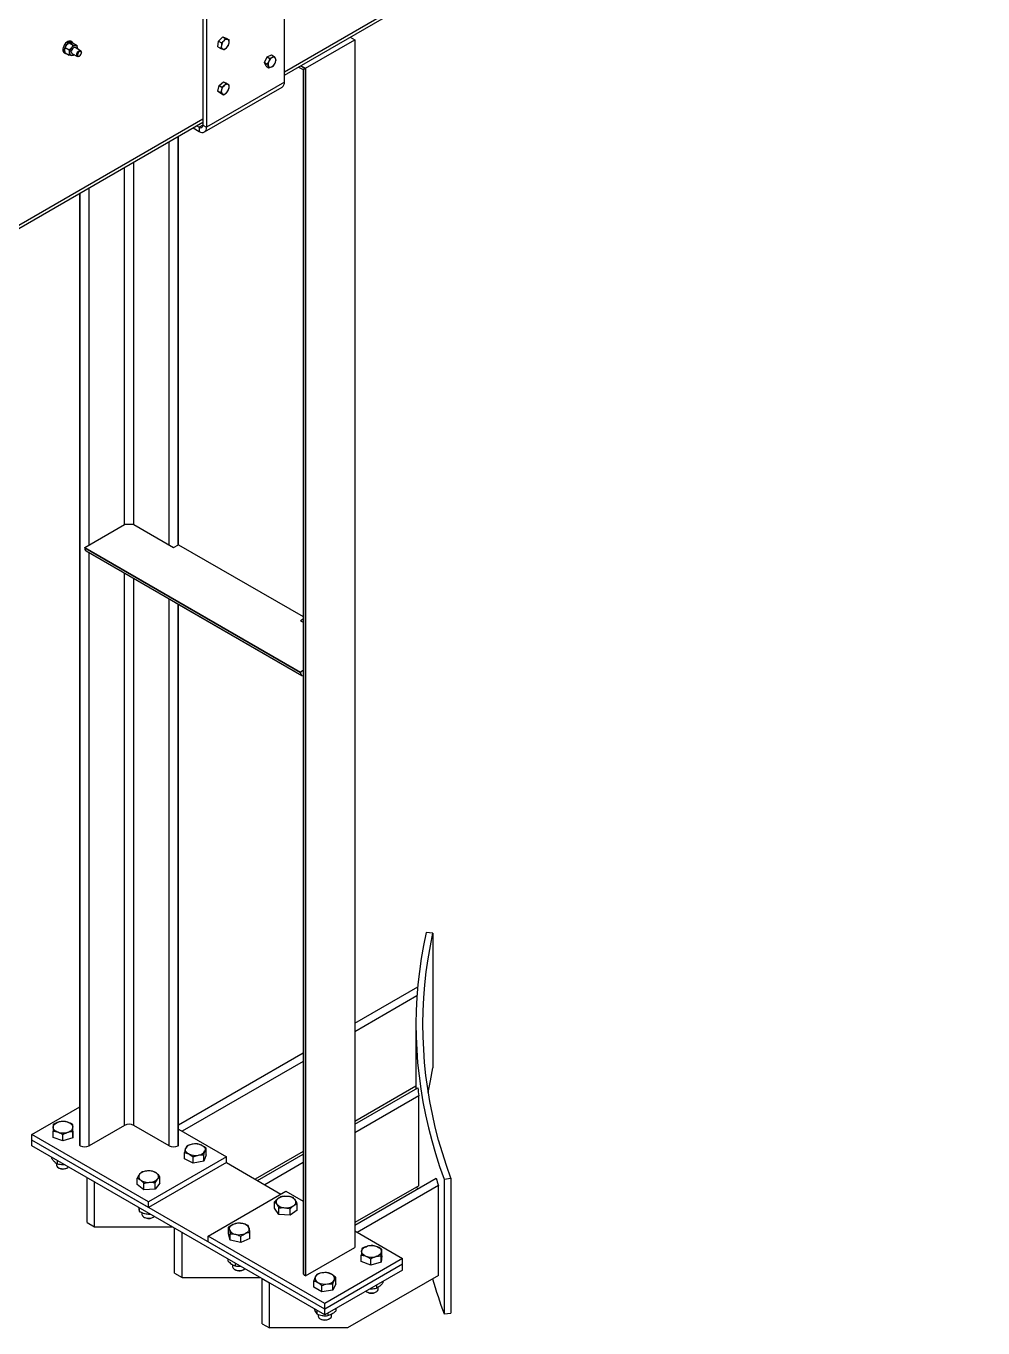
# Model space of a CAD drawing. Header units: metres. Extents: x 0 to 21025, y 0 to 14850.
# Drawn here: x 13888 to 14757, y 4485 to 5668 of the extents above; entities that cross this region are included whole.
import ezdxf

# ---------------------------------------------------------------- set-up
doc = ezdxf.new("R2010")
doc.units = ezdxf.units.M
doc.header["$LTSCALE"] = 25
doc.layers.add('SL4', color=4, linetype='Continuous')

msp = doc.modelspace()

# ---------------------------------------------------------------- linework, layer by layer
at = {"layer": 'SL4'}
for p, q in [((14122.291, 5626.723), (14757.088, 5993.183)), ((14122.291, 5623.501), (14757.088, 5989.961)), ((14122.291, 5617.121), (14122.291, 5804.303)), ((14048.213, 5765.427), (14048.213, 5578.245)), ((14051.581, 5763.483), (14051.581, 5576.301)), ((13929.384, 5653.672), (13928.252, 5654.325)), ((14061.908, 5649.366), (14062.556, 5654.395)), ((14062.556, 5654.395), (14066.37, 5658.277)), ((14062.556, 5654.395), (14065.068, 5652.944)), ((14066.37, 5658.277), (14068.883, 5656.826)), ((14066.37, 5658.277), (14069.537, 5657.13)), ((14068.883, 5656.826), (14067.291, 5654.703)), ((14069.537, 5657.13), (14072.05, 5655.68)), ((14072.05, 5655.68), (14070.782, 5656.071)), ((14141.383, 5629.775), (14186.285, 5655.696)), ((14182.173, 5658.07), (14186.285, 5655.696)), ((14186.285, 5655.696), (14186.285, 4558.551)), ((13922.253, 5643.932), (13923.384, 5643.279)), ((13923.164, 5648.609), (13924.616, 5650.991)), ((13923.164, 5648.609), (13926.846, 5646.484)), ((13923.164, 5643.895), (13926.846, 5641.77)), ((13926.7, 5653.008), (13928.152, 5653.032)), ((13926.7, 5653.008), (13930.382, 5650.882)), ((13926.846, 5646.484), (13928.93, 5648.501)), ((13929.197, 5643.387), (13934.172, 5640.516)), ((13930.235, 5652.692), (13933.917, 5650.566)), ((13930.382, 5650.882), (13932.465, 5650.542)), ((13937.172, 5645.712), (13932.197, 5648.584)), ((13934.169, 5647.445), (13934.233, 5648.027)), ((13937.793, 5643.93), (13937.793, 5644.338)), ((14061.908, 5649.366), (14064.421, 5647.916)), ((14064.421, 5647.916), (14066.32, 5647.16)), ((14067.588, 5646.769), (14069.811, 5648.528)), ((13930.382, 5641.454), (13928.93, 5641.429)), ((13931.199, 5642.232), (13930.382, 5641.454)), ((13935.672, 5640.664), (13936.026, 5640.869)), ((14104.093, 5635.1), (14106.517, 5640.293)), ((14104.093, 5635.1), (14106.605, 5633.65)), ((14105.724, 5631.721), (14104.093, 5635.1)), ((14105.724, 5631.721), (14108.237, 5630.27)), ((14106.517, 5640.293), (14110.574, 5642.106)), ((14106.517, 5640.293), (14109.03, 5638.842)), ((14109.03, 5638.842), (14108.133, 5636.064)), ((14108.237, 5630.27), (14110.581, 5630.995)), ((14110.574, 5642.106), (14113.087, 5640.655)), ((14113.087, 5640.655), (14111.374, 5639.566)), ((14112.294, 5632.084), (14113.822, 5634.498)), ((14135.197, 5630.951), (14139.316, 5628.573)), ((14135.204, 5630.955), (14139.316, 5628.581)), ((14136.918, 5631.944), (14141.03, 5629.571)), ((14137.271, 5632.149), (14141.383, 5629.775)), ((14139.316, 5628.581), (14139.316, 4535.222)), ((14141.03, 5629.571), (14141.383, 5629.775)), ((14141.03, 5629.571), (14141.03, 4532.834)), ((14141.383, 5629.775), (14141.383, 4532.63)), ((14049.608, 5571.94), (14120.318, 5612.76)), ((14122.291, 5617.121), (14051.581, 5576.301)), ((14061.754, 5609.025), (14062.91, 5614.213)), ((14061.754, 5609.025), (14064.267, 5607.574)), ((14064.568, 5607.233), (14061.754, 5609.025)), ((14062.91, 5614.213), (14066.878, 5617.61)), ((14062.91, 5614.213), (14065.422, 5612.763)), ((14064.267, 5607.574), (14065.989, 5606.496)), ((14064.568, 5607.233), (14067.08, 5605.782)), ((14066.878, 5617.61), (14069.391, 5616.159)), ((14067.08, 5605.782), (14069.38, 5607.298)), ((14069.391, 5616.159), (14067.722, 5614.279)), ((14072.204, 5614.367), (14071.113, 5615.081)), ((13181.857, 5083.822), (14048.213, 5583.958)), ((13181.857, 5080.6), (14048.213, 5580.736)), ((14039.319, 5575.602), (14044.846, 5572.411)), ((14042.687, 5577.546), (14044.846, 5576.3)), ((14048.213, 5578.244), (14044.846, 5576.3)), ((14044.846, 5576.3), (14044.846, 5572.411)), ((14048.213, 5578.245), (14051.581, 5576.301)), ((14017.498, 5196.785), (14017.498, 5563.005)), ((14025.771, 5196.785), (14025.771, 5567.781)), ((14026.125, 5196.989), (14026.125, 5567.985)), ((13977.087, 5215.338), (13977.087, 5539.676)), ((13985.36, 5215.338), (13985.36, 5544.452)), ((13936.322, 4651.009), (13936.322, 5516.143)), ((13936.676, 4650.805), (13936.676, 5516.347)), ((13944.949, 5196.785), (13944.949, 5521.123)), ((13940.812, 5194.397), (13977.087, 5215.338)), ((13985.36, 5215.338), (13977.087, 5215.338)), ((13985.36, 5215.338), (14021.635, 5194.397)), ((13940.812, 5194.397), (14136.893, 5081.202)), ((13940.812, 5193.989), (13940.812, 5194.397)), ((13940.812, 5193.989), (14136.893, 5080.794)), ((14021.635, 5194.397), (14026.125, 5196.989)), ((14026.125, 5196.989), (14139.316, 5131.645)), ((13942.024, 5191.31), (14138.105, 5078.115)), ((13944.949, 4650.805), (13944.949, 5189.622)), ((13977.087, 4669.358), (13977.087, 5171.069)), ((13985.36, 4669.358), (13985.36, 5166.293)), ((14017.498, 4650.805), (14017.498, 5147.74)), ((14022.847, 5144.645), (14138.105, 5078.108)), ((14025.771, 4650.805), (14025.771, 5142.957)), ((14026.125, 4651.009), (14026.125, 5142.752)), ((14139.316, 5129.259), (14136.893, 5127.86)), ((14136.893, 5127.86), (14139.316, 5126.461)), ((14139.316, 5082.601), (14136.893, 5081.202)), ((14136.893, 5081.202), (14136.893, 5080.794)), ((14137.97, 5078.193), (14138.105, 5078.108)), ((14257.303, 4844.081), (14251.003, 4844.539)), ((14257.303, 4844.081), (14257.303, 4721.6)), ((14186.285, 4762.259), (14243.425, 4795.246)), ((14242.781, 4787.098), (14186.285, 4754.483)), ((14241.872, 4760.552), (14241.872, 4702.538)), ((14026.125, 4669.801), (14139.316, 4735.145)), ((14139.316, 4727.369), (14029.489, 4663.967)), ((14241.872, 4704.919), (14186.285, 4672.829)), ((14186.285, 4670.448), (14243.601, 4703.536)), ((14244.364, 4696.2), (14186.285, 4662.672)), ((14244.364, 4614.546), (14244.364, 4696.2)), ((13892.835, 4661.214), (13936.322, 4686.319)), ((13892.835, 4656.029), (13892.835, 4661.214)), ((13998.901, 4599.983), (13892.835, 4661.214)), ((13912.096, 4658.238), (13912.096, 4664.073)), ((13921.072, 4655.215), (13921.072, 4661.05)), ((13930.143, 4664.19), (13930.096, 4658.191)), ((13930.096, 4658.191), (13930.096, 4664.026)), ((13930.143, 4664.19), (13930.143, 4670.025)), ((13977.087, 4669.358), (13944.949, 4650.805)), ((14017.498, 4650.805), (13985.36, 4669.358)), ((14026.125, 4665.908), (14069.612, 4640.804)), ((13892.835, 4650.844), (13892.835, 4656.029)), ((14159.061, 4502.34), (13892.835, 4656.029)), ((13998.901, 4594.798), (13892.835, 4656.029)), ((14159.061, 4497.155), (13892.835, 4650.844)), ((13921.072, 4655.215), (13912.096, 4658.238)), ((13930.096, 4658.191), (13921.072, 4655.215)), ((13936.676, 4650.805), (13936.322, 4651.009)), ((14026.125, 4651.009), (14025.771, 4650.805)), ((13910.727, 4640.515), (13910.727, 4639.688)), ((13915.882, 4637.539), (13915.882, 4634.479)), ((14069.612, 4640.804), (13998.901, 4599.983)), ((14031.482, 4638.884), (14031.482, 4644.719)), ((14039.285, 4634.922), (14031.482, 4638.884)), ((14039.285, 4634.922), (14039.285, 4640.757)), ((14051.173, 4642.724), (14049.131, 4636.842)), ((14049.131, 4636.842), (14049.131, 4642.677)), ((14051.173, 4642.724), (14051.173, 4648.559)), ((14069.612, 4635.619), (14069.612, 4640.804)), ((14139.316, 4645.715), (14095.72, 4620.547)), ((14097.782, 4619.357), (14139.316, 4643.334)), ((13915.12, 4635.004), (13915.12, 4633.422)), ((13916.876, 4630.973), (13917.558, 4630.58)), ((13923.618, 4630.111), (13924.681, 4630.58)), ((13924.681, 4630.58), (13925.363, 4630.973)), ((14069.612, 4635.619), (13998.901, 4594.798)), ((14049.131, 4636.842), (14039.285, 4634.922)), ((14069.612, 4635.619), (14119.215, 4606.984)), ((14139.316, 4635.558), (14104.517, 4615.468)), ((13949.796, 4617.961), (13943.061, 4621.849)), ((13943.061, 4581.022), (13943.061, 4621.849)), ((13949.796, 4577.134), (13949.796, 4617.961)), ((13988.56, 4615.717), (13988.56, 4621.552)), ((13994.622, 4610.844), (13988.56, 4615.717)), ((13994.622, 4610.844), (13994.622, 4616.68)), ((14004.963, 4611.439), (14004.963, 4617.274)), ((14009.242, 4616.906), (14004.963, 4611.439)), ((14009.242, 4616.906), (14009.242, 4622.741)), ((14186.285, 4578.637), (14260.22, 4621.319)), ((14244.364, 4614.546), (14186.285, 4581.018)), ((14262.321, 4614.756), (14188.528, 4572.155)), ((14242.647, 4613.555), (14242.799, 4611.262)), ((14262.321, 4533.102), (14262.321, 4614.756)), ((14267.432, 4620.53), (14273.642, 4621.294)), ((14267.432, 4620.53), (14267.432, 4498.049)), ((14273.642, 4621.294), (14273.642, 4498.813)), ((14004.963, 4611.439), (13994.622, 4610.844)), ((14052.995, 4568.756), (14123.706, 4609.576)), ((14123.706, 4609.576), (14139.316, 4600.564)), ((13989.753, 4594.895), (13989.946, 4593.587)), ((13990.46, 4594.486), (13990.46, 4591.258)), ((13992.901, 4590.137), (13992.901, 4588.52)), ((13998.901, 4594.798), (13998.901, 4599.983)), ((14113.418, 4594.097), (14113.418, 4599.932)), ((14117.289, 4588.529), (14113.418, 4594.097)), ((14117.289, 4588.529), (14117.289, 4594.364)), ((14127.577, 4587.681), (14127.577, 4593.516)), ((14133.993, 4592.4), (14127.577, 4587.681)), ((14133.993, 4592.4), (14133.993, 4598.235)), ((13943.061, 4581.022), (13949.796, 4577.134)), ((13994.658, 4586.071), (13995.34, 4585.677)), ((13999.931, 4589.019), (13999.931, 4588.788)), ((13999.931, 4588.788), (14000.234, 4588.844)), ((14002.463, 4585.677), (14003.145, 4586.071)), ((14127.577, 4587.681), (14117.289, 4588.529)), ((13949.796, 4577.134), (14020.507, 4577.127)), ((14020.518, 4577.134), (14020.507, 4577.127)), ((14029.316, 4572.056), (14022.581, 4575.944)), ((14022.581, 4535.117), (14022.581, 4575.944)), ((14029.316, 4531.228), (14029.316, 4572.056)), ((14159.061, 4507.525), (14052.995, 4568.756)), ((14052.995, 4563.571), (14052.995, 4568.756)), ((14071.623, 4570.973), (14071.623, 4576.808)), ((14073.125, 4565.037), (14071.623, 4570.973)), ((14073.125, 4565.037), (14073.125, 4570.872)), ((14082.782, 4562.82), (14082.782, 4568.655)), ((14090.936, 4566.539), (14082.782, 4562.82)), ((14090.936, 4566.539), (14090.936, 4572.374)), ((14186.285, 4573.45), (14229.772, 4548.346)), ((14159.061, 4502.34), (14052.995, 4563.571)), ((14082.782, 4562.82), (14073.125, 4565.037)), ((14141.383, 4532.63), (14186.285, 4558.551)), ((14210.839, 4550.963), (14210.839, 4556.798)), ((14070.996, 4547.994), (14070.996, 4546.335)), ((14075.279, 4542.661), (14075.279, 4540.964)), ((14077.439, 4544.275), (14077.439, 4541.628)), ((14229.772, 4548.346), (14159.061, 4507.525)), ((14229.772, 4543.161), (14159.061, 4502.34)), ((14192.136, 4545.729), (14192.136, 4551.564)), ((14200.738, 4542.362), (14192.136, 4545.729)), ((14200.738, 4542.362), (14200.738, 4548.197)), ((14210.089, 4544.979), (14200.738, 4542.362)), ((14210.839, 4550.963), (14210.089, 4544.979)), ((14210.089, 4544.979), (14210.089, 4550.814)), ((14229.772, 4543.161), (14229.772, 4548.346)), ((14229.772, 4537.976), (14229.772, 4543.161)), ((14022.581, 4535.117), (14029.316, 4531.228)), ((14029.316, 4531.228), (14100.026, 4531.222)), ((14077.036, 4538.515), (14077.718, 4538.122)), ((14084.841, 4538.122), (14085.523, 4538.515)), ((14100.038, 4531.228), (14100.026, 4531.222)), ((14141.03, 4532.834), (14141.383, 4532.63)), ((14229.772, 4537.976), (14159.061, 4497.155)), ((14169.099, 4525.406), (14169.099, 4531.241)), ((14262.321, 4533.102), (14179.546, 4485.316)), ((14108.835, 4526.15), (14102.1, 4530.038)), ((14102.1, 4489.211), (14102.1, 4530.038)), ((14108.835, 4485.323), (14108.835, 4526.15)), ((14149.023, 4522.301), (14149.023, 4528.136)), ((14156.371, 4518.059), (14149.023, 4522.301)), ((14156.371, 4518.059), (14156.371, 4523.894)), ((14166.409, 4519.611), (14156.371, 4518.059)), ((14166.409, 4519.611), (14166.409, 4525.446)), ((14169.099, 4525.406), (14166.409, 4519.611)), ((14200.374, 4521.005), (14200.838, 4520.954)), ((14206.021, 4524.264), (14206.021, 4521.394)), ((14207.487, 4520.554), (14207.487, 4522.225)), ((14211.853, 4527.631), (14211.853, 4526.359)), ((14159.061, 4502.34), (14159.061, 4507.525)), ((14197.244, 4518.105), (14197.926, 4517.711)), ((14205.049, 4517.711), (14205.731, 4518.105)), ((14151.713, 4501.397), (14151.713, 4498.058)), ((14153.061, 4497.588), (14153.061, 4496.062)), ((14159.061, 4497.155), (14159.061, 4502.34)), ((14161.751, 4498.708), (14161.751, 4496.505)), ((14165.061, 4496.062), (14165.061, 4497.779)), ((14169.099, 4502.95), (14169.099, 4500.747)), ((14267.432, 4498.049), (14273.642, 4498.813)), ((14102.1, 4489.211), (14108.835, 4485.323)), ((14179.546, 4485.316), (14108.835, 4485.323)), ((14154.818, 4493.613), (14155.499, 4493.219)), ((14162.623, 4493.219), (14163.304, 4493.613))]:
    msp.add_line(p, q, dxfattribs=at)
at = {"layer": 'SL4', "flags": 128}
for points in [[(13928.252, 5654.325), (13927.526, 5654.578), (13926.564, 5654.545), (13925.519, 5654.172), (13924.458, 5653.482), (13923.446, 5652.519), (13922.548, 5651.343), (13921.82, 5650.027), (13921.308, 5648.655), (13921.043, 5647.313), (13921.043, 5646.085), (13921.308, 5645.048), (13921.82, 5644.268), (13922.253, 5643.932)], [(13930.279, 5652.666), (13930.102, 5652.982), (13929.477, 5653.615), (13928.657, 5653.925), (13927.695, 5653.892), (13926.65, 5653.519), (13925.589, 5652.829), (13924.578, 5651.866), (13923.68, 5650.689), (13922.952, 5649.374), (13922.439, 5648.002), (13922.175, 5646.66), (13922.175, 5645.432), (13922.439, 5644.395), (13922.952, 5643.614), (13923.68, 5643.14), (13924.578, 5643), (13924.703, 5643.007)], [(13932.197, 5648.584), (13931.758, 5648.719), (13931.066, 5648.611), (13930.329, 5648.185), (13929.637, 5647.495), (13929.072, 5646.622), (13928.704, 5645.673), (13928.576, 5644.761), (13928.704, 5643.997), (13929.072, 5643.473), (13929.197, 5643.387)], [(13935.672, 5640.664), (13935.303, 5640.489), (13934.611, 5640.38), (13934.047, 5640.601), (13933.678, 5641.125), (13933.55, 5641.889), (13933.678, 5642.801), (13934.047, 5643.75), (13934.611, 5644.623), (13935.303, 5645.314), (13936.04, 5645.739), (13936.732, 5645.848), (13937.297, 5645.627), (13937.665, 5645.102), (13937.793, 5644.338)], [(13934.233, 5648.027), (13934.203, 5647.476), (13934.197, 5647.429)], [(13937.793, 5643.93), (13937.659, 5644.634), (13937.275, 5645.075), (13936.702, 5645.186), (13936.025, 5644.951), (13935.349, 5644.405), (13934.775, 5643.632), (13934.392, 5642.748), (13934.258, 5641.889), (13934.392, 5641.186), (13934.775, 5640.745), (13935.349, 5640.633), (13936.025, 5640.868), (13936.702, 5641.414), (13937.275, 5642.188), (13937.659, 5643.071), (13937.793, 5643.93)], [(14044.846, 5572.411), (14046.16, 5571.802), (14047.423, 5571.515), (14048.587, 5571.562), (14049.608, 5571.94), (14050.446, 5572.635), (14051.068, 5573.62), (14051.451, 5574.858), (14051.581, 5576.301)], [(14022.847, 5144.645), (14022.846, 5144.645), (14022.711, 5144.731)], [(14251.003, 4844.539), (14248.615, 4832.764), (14246.587, 4820.966), (14244.921, 4809.149), (14243.616, 4797.317), (14242.673, 4785.474), (14242.092, 4773.623), (14241.874, 4761.768), (14242.018, 4749.912), (14242.524, 4738.06), (14243.393, 4726.215), (14244.624, 4714.38), (14246.216, 4702.56), (14248.17, 4690.758), (14250.484, 4678.978), (14253.157, 4667.223), (14256.19, 4655.497), (14259.581, 4643.804), (14263.328, 4632.147), (14267.432, 4620.53)], [(14273.642, 4621.294), (14269.561, 4632.848), (14265.834, 4644.441), (14262.462, 4656.07), (14259.446, 4667.732), (14256.787, 4679.423), (14254.485, 4691.139), (14252.542, 4702.877), (14250.959, 4714.632), (14249.735, 4726.402), (14248.871, 4738.183), (14248.367, 4749.97), (14248.224, 4761.761), (14248.441, 4773.552), (14249.019, 4785.338), (14249.956, 4797.117), (14251.254, 4808.884), (14252.912, 4820.636), (14254.928, 4832.37), (14257.303, 4844.081)], [(14253.094, 4699.312), (14254.928, 4709.889), (14257.303, 4721.6)], [(13912.12, 4667.729), (13912.202, 4668.407), (13912.437, 4669.073), (13912.82, 4669.716), (13913.346, 4670.324), (13914.004, 4670.887), (13914.785, 4671.396), (13915.673, 4671.842), (13916.655, 4672.217)], [(13916.584, 4663.218), (13915.608, 4663.598), (13914.727, 4664.049), (13913.954, 4664.562), (13913.305, 4665.128), (13912.789, 4665.739), (13912.416, 4666.384), (13912.191, 4667.051), (13912.12, 4667.729)], [(13925.584, 4663.194), (13926.566, 4663.569), (13927.454, 4664.015), (13928.235, 4664.524), (13928.893, 4665.087), (13929.419, 4665.695), (13929.802, 4666.338), (13930.037, 4667.004), (13930.119, 4667.682)], [(13925.655, 4672.193), (13926.631, 4671.813), (13927.512, 4671.363), (13928.285, 4670.85), (13928.934, 4670.283), (13929.45, 4669.672), (13929.823, 4669.027), (13930.048, 4668.36), (13930.119, 4667.682)], [(14047.272, 4651.197), (14048.103, 4650.715), (14048.818, 4650.175), (14049.405, 4649.586), (14049.854, 4648.958), (14050.157, 4648.301), (14050.309, 4647.627), (14050.308, 4646.948), (14050.152, 4646.274)], [(14035.383, 4643.394), (14034.552, 4643.876), (14033.837, 4644.415), (14033.25, 4645.004), (14032.801, 4645.633), (14032.498, 4646.289), (14032.346, 4646.963), (14032.348, 4647.643), (14032.503, 4648.317)], [(13915.12, 4633.422), (13915.138, 4633.148), (13915.444, 4632.298), (13916.107, 4631.519), (13917.084, 4630.859), (13918.316, 4630.36), (13919.723, 4630.054), (13921.218, 4629.959), (13922.707, 4630.082), (13924.096, 4630.415)], [(13924.096, 4630.415), (13925.298, 4630.937), (13926.202, 4631.582)], [(13992.901, 4588.52), (13992.98, 4587.961), (13993.407, 4587.128), (13994.179, 4586.383), (13995.248, 4585.772), (13996.546, 4585.334), (13997.992, 4585.096), (13999.496, 4585.073)], [(14072.374, 4574.496), (14072.28, 4575.174), (14072.34, 4575.852), (14072.554, 4576.521), (14072.916, 4577.167), (14073.422, 4577.781), (14074.062, 4578.352), (14074.826, 4578.869), (14075.7, 4579.324)], [(14090.185, 4575.998), (14090.278, 4575.321), (14090.218, 4574.642), (14090.005, 4573.974), (14089.642, 4573.327), (14089.136, 4572.714), (14088.496, 4572.143), (14087.733, 4571.626), (14086.859, 4571.171)], [(14196.437, 4550.537), (14195.508, 4550.954), (14194.681, 4551.438), (14193.971, 4551.98), (14193.389, 4552.571), (14192.946, 4553.2), (14192.649, 4553.858), (14192.503, 4554.532), (14192.511, 4555.212)], [(14192.511, 4555.212), (14192.672, 4555.885), (14192.985, 4556.54), (14193.443, 4557.167), (14194.038, 4557.753), (14194.761, 4558.289), (14195.599, 4558.766), (14196.538, 4559.177), (14197.561, 4559.512)], [(14210.464, 4554.462), (14210.302, 4553.789), (14209.99, 4553.134), (14209.532, 4552.508), (14208.937, 4551.922), (14208.214, 4551.385), (14207.376, 4550.908), (14206.437, 4550.498), (14205.413, 4550.162)], [(14206.538, 4559.138), (14207.467, 4558.72), (14208.294, 4558.236), (14209.004, 4557.694), (14209.586, 4557.104), (14210.029, 4556.474), (14210.326, 4555.816), (14210.472, 4555.142), (14210.464, 4554.462)], [(14075.279, 4540.964), (14075.384, 4540.32), (14075.846, 4539.494), (14076.65, 4538.76), (14077.745, 4538.165), (14079.062, 4537.746)], [(14077.718, 4538.122), (14078.225, 4537.866), (14079.418, 4537.476)], [(14196.405, 4518.713), (14196.991, 4518.26), (14198.12, 4517.687)], [(14198.12, 4517.687), (14199.461, 4517.294), (14200.929, 4517.105), (14202.432, 4517.133), (14203.876, 4517.377), (14205.17, 4517.819), (14206.232, 4518.434), (14206.997, 4519.182), (14207.415, 4520.016), (14207.487, 4520.554)], [(14154.818, 4493.612), (14156.007, 4493.08), (14157.387, 4492.735), (14158.873, 4492.6), (14160.37, 4492.681), (14161.785, 4492.975), (14163.029, 4493.463), (14164.023, 4494.115), (14164.706, 4494.888), (14165.034, 4495.736), (14165.061, 4496.062)]]:
    msp.add_lwpolyline(points, dxfattribs=at)
at = {"layer": 'SL4'}
for centre, radius, start, end in [((14073.092, 5649.012), 8.126, 135.547748, 171.254769), ((14070.163, 5652.513), 3.611, 80.125312, 142.670263), ((14069.485, 5653.74), 2.667, 343.511003, 60.889919), ((13929.332, 5643.591), 2.199, 170.748121, 259.453222), ((13934.828, 5643.591), 7.674, 140.227928, 177.360713), ((13932.738, 5645.986), 4.564, 93.429538, 146.565085), ((13932.063, 5648.38), 2.199, 350.748121, 79.453222), ((14067.618, 5649.49), 2.667, 163.511003, 240.889919), ((14066.94, 5650.718), 3.611, 260.125312, 322.670263), ((14064.011, 5654.219), 8.126, 315.547748, 351.254769), ((13928.941, 5645), 3.571, 269.815098, 309.196602), ((14112.76, 5633.474), 5.302, 150.767419, 198.662523), ((14109.52, 5632.697), 2.006, 207.271734, 301.946901), ((14114.705, 5633.235), 7.154, 117.743377, 156.707867), ((14107.251, 5637.327), 7.154, 297.743377, 336.707867), ((14112.436, 5637.864), 2.006, 27.271734, 121.946901), ((14109.195, 5637.087), 5.302, 330.767419, 18.662523), ((14068.168, 5608.857), 3.212, 159.417916, 227.306039), ((14073.152, 5608.127), 8.205, 131.434638, 166.904165), ((14067.128, 5609.249), 2.98, 247.525188, 319.095677), ((14069.974, 5612.328), 2.98, 67.525188, 139.095677), ((14063.95, 5613.45), 8.205, 311.434638, 346.904165), ((14068.935, 5612.72), 3.212, 339.417916, 47.306039), ((14117.761, 5616.544), 4.567, 304.056351, 7.25583), ((14046.16, 5577.912), 2.08, 230.796715, 9.214037), ((13943.679, 5193.672), 2.884, 173.701153, 234.986667), ((14139.381, 5080.368), 2.524, 170.286256, 268.5353), ((14633.849, 4740.428), 391.988, 185.400366, 186.478409), ((13921.118, 4658.126), 14.781, 72.124453, 107.573646), ((13921.121, 4677.285), 14.781, 252.124453, 287.573646), ((13981.224, 4661.374), 8.992, 62.609672, 117.390328), ((13940.812, 4658.788), 8.992, 242.609672, 297.390328), ((14021.635, 4658.788), 8.992, 242.609672, 297.390328), ((14039.096, 4644.751), 7.495, 94.962607, 151.590267), ((14041.307, 4638.287), 14.221, 65.199202, 101.59818), ((14041.349, 4656.304), 14.221, 245.199202, 281.59818), ((14043.56, 4649.84), 7.495, 274.962607, 331.590267), ((13921.146, 4637.559), 7.848, 242.793108, 288.356334), ((13997.932, 4617.829), 10.144, 89.56091, 135.476739), ((13999.173, 4615.642), 12.386, 55.371843, 95.390236), ((14004.347, 4622.851), 3.518, 321.566779, 58.002186), ((13993.455, 4622.756), 3.518, 141.566779, 238.002186), ((13998.629, 4629.964), 12.386, 235.371843, 275.390236), ((13999.871, 4627.777), 10.144, 269.56091, 315.476739), ((14667.8, 4748.209), 426.876, 197.292661, 198.217637), ((14118.347, 4599.793), 3.594, 118.607237, 213.594095), ((14123.527, 4592.157), 12.809, 83.492832, 122.599379), ((14124.88, 4595.25), 9.633, 41.831047, 89.41446), ((14129.064, 4599.687), 3.594, 298.607237, 33.594095), ((14122.531, 4604.229), 9.633, 221.831047, 269.41446), ((14123.884, 4607.322), 12.809, 263.492832, 302.599379), ((13998.778, 4592.087), 7.274, 241.786953, 274.903474), ((13999.165, 4591.719), 6.883, 271.960089, 298.628916), ((13999.433, 4592.324), 7.251, 270.499116, 308.878218), ((14081.31, 4565.978), 14.477, 76.842493, 112.799156), ((14083.85, 4573.186), 6.931, 23.944731, 83.746746), ((14078.708, 4577.309), 6.931, 203.944731, 263.746746), ((14081.249, 4584.517), 14.477, 256.842493, 292.799156), ((14201.466, 4545.335), 14.705, 69.821814, 105.395734), ((14201.509, 4564.34), 14.705, 249.821814, 285.395734), ((14081.317, 4545.822), 8.386, 254.396266, 306.981454), ((14081.291, 4544.837), 7.596, 255.725741, 297.862195), ((14142.244, 4535.514), 2.942, 185.694799, 245.625342), ((14154.098, 4530.371), 3.957, 160.538998, 249.257925), ((14157.224, 4527.162), 8.216, 93.433502, 146.561121), ((14159.076, 4521.748), 13.815, 62.642825, 99.771097), ((14164.024, 4530.318), 3.957, 340.538998, 69.257925), ((14159.046, 4538.941), 13.815, 242.642825, 279.771097), ((14160.898, 4533.528), 8.216, 273.433502, 326.561121), ((14668.834, 4646.404), 427.94, 195.778392, 200.283941), ((14201.487, 4524.383), 7.563, 241.905973, 298.094027), ((14155.942, 4496.274), 2.888, 184.206578, 247.113563), ((14159.061, 4499.955), 7.62, 242.138082, 297.867293)]:
    msp.add_arc(centre, radius, start, end, dxfattribs=at)
for end_param in [3.14155204, 3.14163329]:
    msp.add_ellipse((14145.166, 5631.959), major_axis=(5.85, 3.378), ratio=0.00007037, start_param=2.35615387, end_param=end_param, dxfattribs=at)
for points, knots in [([(14067.291, 5654.703), (14067.246, 5654.657), (14066.597, 5654.004), (14065.805, 5653.455), (14065.068, 5652.944)], [0, 0, 0, 0, 0.07020058, 1, 1, 1, 1]), ([(14070.782, 5656.071), (14070.744, 5656.084), (14070.205, 5656.281), (14069.52, 5656.563), (14068.883, 5656.826)], [0, 0, 0, 0, 0.07020058, 1, 1, 1, 1]), ([(14072.042, 5652.983), (14072.064, 5653.183), (14072.159, 5654.042), (14072.097, 5654.968), (14072.05, 5655.68)], [0, 0, 0, 0, 0.23184927, 1, 1, 1, 1]), ([(13922.848, 5646.435), (13922.853, 5646.646), (13922.871, 5647.434), (13923.04, 5648.113), (13923.164, 5648.609)], [0, 0, 0, 0, 0.26863361, 1, 1, 1, 1]), ([(13923.164, 5643.895), (13923.117, 5644.121), (13922.931, 5644.996), (13922.884, 5645.822), (13922.848, 5646.435)], [0, 0, 0, 0, 0.25755135, 1, 1, 1, 1]), ([(13924.616, 5650.991), (13924.658, 5651.043), (13925.26, 5651.783), (13926.006, 5652.418), (13926.7, 5653.008)], [0, 0, 0, 0, 0.070200577, 1, 1, 1, 1]), ([(13927.162, 5643.945), (13927.157, 5644.162), (13927.14, 5644.97), (13926.97, 5645.844), (13926.846, 5646.484)], [0, 0, 0, 0, 0.26863361, 1, 1, 1, 1]), ([(13926.846, 5641.77), (13926.894, 5641.94), (13927.079, 5642.602), (13927.126, 5643.372), (13927.162, 5643.945)], [0, 0, 0, 0, 0.25755135, 1, 1, 1, 1]), ([(13928.152, 5653.032), (13928.194, 5653.028), (13928.795, 5652.972), (13929.542, 5652.827), (13930.235, 5652.692)], [0, 0, 0, 0, 0.07020058, 1, 1, 1, 1]), ([(13928.93, 5648.501), (13928.971, 5648.553), (13929.564, 5649.298), (13929.987, 5650.119), (13930.382, 5650.882)], [0, 0, 0, 0, 0.070200577, 1, 1, 1, 1]), ([(13932.465, 5650.542), (13932.507, 5650.538), (13933.099, 5650.487), (13933.523, 5650.528), (13933.917, 5650.566)], [0, 0, 0, 0, 0.07020058, 1, 1, 1, 1]), ([(13934.233, 5648.027), (13934.228, 5648.244), (13934.211, 5649.052), (13934.041, 5649.926), (13933.917, 5650.566)], [0, 0, 0, 0, 0.26863361, 1, 1, 1, 1]), ([(14065.06, 5650.248), (14064.934, 5649.599), (14064.774, 5648.777), (14064.483, 5648.066), (14064.421, 5647.916)], [0, 0, 0, 0, 0.788999238, 1, 1, 1, 1]), ([(14065.068, 5652.944), (14065.116, 5652.232), (14065.177, 5651.306), (14065.082, 5650.447), (14065.06, 5650.248)], [0, 0, 0, 0, 0.76815073, 1, 1, 1, 1]), ([(14066.32, 5647.16), (14066.358, 5647.147), (14066.888, 5646.956), (14067.251, 5646.859), (14067.588, 5646.769)], [0, 0, 0, 0, 0.070200577, 1, 1, 1, 1]), ([(14069.811, 5648.528), (14069.856, 5648.574), (14070.496, 5649.232), (14070.966, 5649.968), (14071.403, 5650.651)], [0, 0, 0, 0, 0.07020058, 1, 1, 1, 1]), ([(14071.403, 5650.651), (14071.464, 5650.801), (14071.756, 5651.513), (14071.916, 5652.335), (14072.042, 5652.983)], [0, 0, 0, 0, 0.21100076, 1, 1, 1, 1]), ([(13928.93, 5641.429), (13928.887, 5641.433), (13928.286, 5641.489), (13927.54, 5641.635), (13926.846, 5641.77)], [0, 0, 0, 0, 0.07020058, 1, 1, 1, 1]), ([(14108.133, 5636.064), (14108.104, 5636.002), (14107.69, 5635.128), (14107.128, 5634.362), (14106.605, 5633.65)], [0, 0, 0, 0, 0.07020058, 1, 1, 1, 1]), ([(14106.605, 5633.65), (14106.941, 5633.147), (14107.378, 5632.493), (14107.669, 5631.912), (14107.737, 5631.778)], [0, 0, 0, 0, 0.76815073, 1, 1, 1, 1]), ([(14107.737, 5631.778), (14107.915, 5631.349), (14108.141, 5630.806), (14108.22, 5630.364), (14108.237, 5630.27)], [0, 0, 0, 0, 0.78899924, 1, 1, 1, 1]), ([(14111.374, 5639.566), (14111.326, 5639.545), (14110.636, 5639.242), (14109.804, 5639.035), (14109.03, 5638.842)], [0, 0, 0, 0, 0.07020058, 1, 1, 1, 1]), ([(14110.581, 5630.995), (14110.629, 5631.016), (14111.309, 5631.325), (14111.82, 5631.718), (14112.294, 5632.084)], [0, 0, 0, 0, 0.070200577, 1, 1, 1, 1]), ([(14114.218, 5638.783), (14114.151, 5638.918), (14113.86, 5639.498), (14113.423, 5640.153), (14113.087, 5640.655)], [0, 0, 0, 0, 0.23184927, 1, 1, 1, 1]), ([(14113.822, 5634.498), (14113.85, 5634.559), (14114.255, 5635.439), (14114.495, 5636.391), (14114.719, 5637.276)], [0, 0, 0, 0, 0.07020058, 1, 1, 1, 1]), ([(14114.719, 5637.276), (14114.702, 5637.37), (14114.622, 5637.812), (14114.397, 5638.355), (14114.218, 5638.783)], [0, 0, 0, 0, 0.21100076, 1, 1, 1, 1]), ([(14065.16, 5609.986), (14064.966, 5609.316), (14064.72, 5608.467), (14064.346, 5607.73), (14064.267, 5607.574)], [0, 0, 0, 0, 0.78899924, 1, 1, 1, 1]), ([(14065.422, 5612.763), (14065.405, 5612.031), (14065.383, 5611.078), (14065.202, 5610.192), (14065.16, 5609.986)], [0, 0, 0, 0, 0.768150727, 1, 1, 1, 1]), ([(14067.722, 5614.279), (14067.675, 5614.239), (14067, 5613.668), (14066.183, 5613.199), (14065.422, 5612.763)], [0, 0, 0, 0, 0.07020058, 1, 1, 1, 1]), ([(14069.38, 5607.298), (14069.427, 5607.339), (14070.093, 5607.915), (14070.588, 5608.57), (14071.049, 5609.179)], [0, 0, 0, 0, 0.07020058, 1, 1, 1, 1]), ([(14071.113, 5615.081), (14071.08, 5615.102), (14070.6, 5615.407), (14069.973, 5615.797), (14069.391, 5616.159)], [0, 0, 0, 0, 0.070200577, 1, 1, 1, 1]), ([(14071.049, 5609.179), (14071.128, 5609.334), (14071.502, 5610.071), (14071.748, 5610.921), (14071.942, 5611.591)], [0, 0, 0, 0, 0.211000762, 1, 1, 1, 1]), ([(14071.942, 5611.591), (14071.984, 5611.796), (14072.165, 5612.683), (14072.187, 5613.635), (14072.204, 5614.367)], [0, 0, 0, 0, 0.23184927, 1, 1, 1, 1]), ([(14065.989, 5606.496), (14066.022, 5606.475), (14066.493, 5606.175), (14066.797, 5605.971), (14067.08, 5605.782)], [0, 0, 0, 0, 0.07020058, 1, 1, 1, 1]), ([(13921.167, 4673.049), (13920.007, 4672.937), (13918.518, 4672.795), (13916.992, 4672.321), (13916.655, 4672.217)], [0, 0, 0, 0, 0.77963608, 1, 1, 1, 1]), ([(13925.655, 4672.193), (13925.549, 4672.228), (13924.743, 4672.494), (13923.224, 4672.862), (13921.857, 4672.986), (13921.167, 4673.049)], [0, 0, 0, 0, 0.07009003, 0.53078443, 1, 1, 1, 1]), ([(13912.12, 4667.729), (13912.119, 4667.657), (13912.115, 4667.113), (13912.107, 4665.954), (13912.1, 4664.704), (13912.096, 4664.073)], [0, 0, 0, 0, 0.07009003, 0.53078443, 1, 1, 1, 1]), ([(13912.096, 4664.073), (13912.825, 4664.011), (13914.296, 4663.886), (13915.817, 4663.442), (13916.584, 4663.218)], [0, 0, 0, 0, 0.49545796, 1, 1, 1, 1]), ([(13912.143, 4670.073), (13912.14, 4669.769), (13912.132, 4669.156), (13912.124, 4668.208), (13912.12, 4667.729)], [0, 0, 0, 0, 0.495457963, 1, 1, 1, 1]), ([(13916.655, 4672.217), (13915.428, 4671.726), (13913.9, 4671.116), (13912.432, 4670.244), (13912.143, 4670.073)], [0, 0, 0, 0, 0.8036473, 1, 1, 1, 1]), ([(13916.584, 4663.218), (13916.69, 4663.181), (13917.496, 4662.904), (13919.015, 4662.249), (13920.382, 4661.452), (13921.072, 4661.05)], [0, 0, 0, 0, 0.07009003, 0.53078443, 1, 1, 1, 1]), ([(13921.072, 4661.05), (13921.36, 4661.221), (13922.829, 4662.093), (13924.356, 4662.704), (13925.584, 4663.194)], [0, 0, 0, 0, 0.1963527, 1, 1, 1, 1]), ([(13925.584, 4663.194), (13925.92, 4663.299), (13927.447, 4663.772), (13928.935, 4663.915), (13930.096, 4664.026)], [0, 0, 0, 0, 0.220363923, 1, 1, 1, 1]), ([(13930.143, 4670.025), (13929.414, 4670.454), (13927.943, 4671.32), (13926.422, 4671.9), (13925.655, 4672.193)], [0, 0, 0, 0, 0.49545796, 1, 1, 1, 1]), ([(13930.096, 4664.026), (13930.1, 4664.696), (13930.107, 4666.05), (13930.115, 4667.135), (13930.119, 4667.682)], [0, 0, 0, 0, 0.49545796, 1, 1, 1, 1]), ([(13930.119, 4667.682), (13930.12, 4667.752), (13930.124, 4668.285), (13930.132, 4669.157), (13930.14, 4669.734), (13930.143, 4670.025)], [0, 0, 0, 0, 0.07009003, 0.53078443, 1, 1, 1, 1]), ([(14033.525, 4650.601), (14033.359, 4650.307), (14033.024, 4649.713), (14032.678, 4648.785), (14032.503, 4648.317)], [0, 0, 0, 0, 0.49545796, 1, 1, 1, 1]), ([(14038.447, 4652.218), (14037.108, 4651.871), (14035.442, 4651.439), (14033.839, 4650.739), (14033.525, 4650.601)], [0, 0, 0, 0, 0.8036473, 1, 1, 1, 1]), ([(14043.37, 4652.521), (14042.104, 4652.546), (14040.48, 4652.578), (14038.815, 4652.283), (14038.447, 4652.218)], [0, 0, 0, 0, 0.77963608, 1, 1, 1, 1]), ([(14047.272, 4651.197), (14047.179, 4651.243), (14046.479, 4651.592), (14045.159, 4652.12), (14043.97, 4652.387), (14043.37, 4652.521)], [0, 0, 0, 0, 0.07009003, 0.53078443, 1, 1, 1, 1]), ([(14051.173, 4648.559), (14050.54, 4649.064), (14049.261, 4650.084), (14047.939, 4650.823), (14047.272, 4651.197)], [0, 0, 0, 0, 0.49545796, 1, 1, 1, 1]), ([(13910.727, 4639.688), (13910.944, 4639.37), (13911.784, 4638.136), (13912.657, 4637.155), (13913.305, 4636.427)], [0, 0, 0, 0, 0.25755135, 1, 1, 1, 1]), ([(14032.503, 4648.317), (14032.479, 4648.246), (14032.296, 4647.712), (14031.95, 4646.573), (14031.639, 4645.341), (14031.482, 4644.719)], [0, 0, 0, 0, 0.07009003, 0.53078443, 1, 1, 1, 1]), ([(14031.482, 4644.719), (14032.116, 4644.581), (14033.394, 4644.302), (14034.716, 4643.699), (14035.383, 4643.394)], [0, 0, 0, 0, 0.49545796, 1, 1, 1, 1]), ([(14035.383, 4643.394), (14035.476, 4643.347), (14036.176, 4642.985), (14037.497, 4642.171), (14038.685, 4641.231), (14039.285, 4640.757)], [0, 0, 0, 0, 0.07009003, 0.53078443, 1, 1, 1, 1]), ([(14039.285, 4640.757), (14039.6, 4640.894), (14041.202, 4641.595), (14042.869, 4642.026), (14044.208, 4642.373)], [0, 0, 0, 0, 0.1963527, 1, 1, 1, 1]), ([(14044.208, 4642.373), (14044.575, 4642.438), (14046.241, 4642.733), (14047.865, 4642.701), (14049.131, 4642.677)], [0, 0, 0, 0, 0.22036392, 1, 1, 1, 1]), ([(14049.131, 4642.677), (14049.297, 4643.338), (14049.631, 4644.672), (14049.978, 4645.737), (14050.152, 4646.274)], [0, 0, 0, 0, 0.49545796, 1, 1, 1, 1]), ([(14050.152, 4646.274), (14050.176, 4646.343), (14050.36, 4646.865), (14050.705, 4647.717), (14051.016, 4648.277), (14051.173, 4648.559)], [0, 0, 0, 0, 0.07009003, 0.53078443, 1, 1, 1, 1]), ([(13913.305, 4636.427), (13913.539, 4636.2), (13914.412, 4635.355), (13915.261, 4634.849), (13915.882, 4634.479)], [0, 0, 0, 0, 0.26863361, 1, 1, 1, 1]), ([(13915.882, 4634.479), (13916.726, 4634.293), (13918.429, 4633.918), (13920.19, 4633.845), (13921.078, 4633.809)], [0, 0, 0, 0, 0.49545796, 1, 1, 1, 1]), ([(13921.078, 4633.809), (13921.202, 4633.808), (13921.588, 4633.806), (13921.972, 4633.846), (13922.234, 4633.873)], [0, 0, 0, 0, 0.31878799, 1, 1, 1, 1]), ([(13992.839, 4627.02), (13992.492, 4626.759), (13991.79, 4626.233), (13991.065, 4625.375), (13990.7, 4624.942)], [0, 0, 0, 0, 0.49545796, 1, 1, 1, 1]), ([(13998.01, 4627.973), (13996.603, 4627.807), (13994.853, 4627.599), (13993.17, 4627.115), (13992.839, 4627.02)], [0, 0, 0, 0, 0.8036473, 1, 1, 1, 1]), ([(14003.18, 4627.614), (14001.85, 4627.809), (14000.145, 4628.06), (13998.395, 4627.989), (13998.01, 4627.973)], [0, 0, 0, 0, 0.779636077, 1, 1, 1, 1]), ([(14006.211, 4625.834), (14006.14, 4625.891), (14005.595, 4626.322), (14004.57, 4627.004), (14003.646, 4627.409), (14003.18, 4627.614)], [0, 0, 0, 0, 0.07009003, 0.53078443, 1, 1, 1, 1]), ([(14009.242, 4622.741), (14008.75, 4623.32), (14007.757, 4624.489), (14006.73, 4625.383), (14006.211, 4625.834)], [0, 0, 0, 0, 0.49545796, 1, 1, 1, 1]), ([(13990.7, 4624.942), (13990.649, 4624.877), (13990.265, 4624.38), (13989.541, 4623.312), (13988.889, 4622.142), (13988.56, 4621.552)], [0, 0, 0, 0, 0.07009003, 0.53078443, 1, 1, 1, 1]), ([(13988.56, 4621.552), (13989.052, 4621.34), (13990.046, 4620.912), (13991.073, 4620.155), (13991.591, 4619.772)], [0, 0, 0, 0, 0.49545796, 1, 1, 1, 1]), ([(13991.591, 4619.772), (13991.663, 4619.714), (13992.207, 4619.271), (13993.233, 4618.303), (13994.156, 4617.224), (13994.622, 4616.68)], [0, 0, 0, 0, 0.07009003, 0.53078443, 1, 1, 1, 1]), ([(13994.622, 4616.68), (13994.953, 4616.775), (13996.636, 4617.259), (13998.386, 4617.467), (13999.793, 4617.633)], [0, 0, 0, 0, 0.1963527, 1, 1, 1, 1]), ([(13999.793, 4617.633), (14000.178, 4617.649), (14001.928, 4617.72), (14003.634, 4617.469), (14004.963, 4617.274)], [0, 0, 0, 0, 0.220363923, 1, 1, 1, 1]), ([(14004.963, 4617.274), (14005.311, 4617.901), (14006.012, 4619.168), (14006.737, 4620.162), (14007.103, 4620.664)], [0, 0, 0, 0, 0.49545796, 1, 1, 1, 1]), ([(14007.103, 4620.664), (14007.154, 4620.728), (14007.538, 4621.213), (14008.262, 4621.994), (14008.914, 4622.491), (14009.242, 4622.741)], [0, 0, 0, 0, 0.07009003, 0.53078443, 1, 1, 1, 1]), ([(14116.626, 4602.948), (14116.55, 4602.891), (14115.974, 4602.461), (14114.888, 4601.519), (14113.911, 4600.464), (14113.418, 4599.932)], [0, 0, 0, 0, 0.07009003, 0.53078443, 1, 1, 1, 1]), ([(14119.835, 4604.651), (14119.313, 4604.451), (14118.262, 4604.048), (14117.175, 4603.317), (14116.626, 4602.948)], [0, 0, 0, 0, 0.49545796, 1, 1, 1, 1]), ([(14124.978, 4604.883), (14123.579, 4604.913), (14121.838, 4604.95), (14120.163, 4604.7), (14119.835, 4604.651)], [0, 0, 0, 0, 0.8036473, 1, 1, 1, 1]), ([(14130.122, 4603.802), (14128.799, 4604.183), (14127.102, 4604.672), (14125.362, 4604.845), (14124.978, 4604.883)], [0, 0, 0, 0, 0.77963608, 1, 1, 1, 1]), ([(14132.058, 4601.675), (14132.012, 4601.74), (14131.665, 4602.234), (14131.01, 4603.033), (14130.42, 4603.544), (14130.122, 4603.802)], [0, 0, 0, 0, 0.07009003, 0.53078443, 1, 1, 1, 1]), ([(14133.993, 4598.235), (14133.679, 4598.87), (14133.045, 4600.153), (14132.389, 4601.165), (14132.058, 4601.675)], [0, 0, 0, 0, 0.49545796, 1, 1, 1, 1]), ([(13989.946, 4593.587), (13989.992, 4593.325), (13990.167, 4592.351), (13990.336, 4591.72), (13990.46, 4591.258)], [0, 0, 0, 0, 0.26863361, 1, 1, 1, 1]), ([(13990.46, 4591.258), (13991.229, 4590.874), (13992.781, 4590.099), (13994.386, 4589.613), (13995.196, 4589.367)], [0, 0, 0, 0, 0.49545796, 1, 1, 1, 1]), ([(14113.418, 4599.932), (14113.732, 4599.663), (14114.367, 4599.121), (14115.022, 4598.246), (14115.353, 4597.804)], [0, 0, 0, 0, 0.49545796, 1, 1, 1, 1]), ([(14115.353, 4597.804), (14115.399, 4597.737), (14115.747, 4597.232), (14116.402, 4596.146), (14116.991, 4594.962), (14117.289, 4594.364)], [0, 0, 0, 0, 0.07009003, 0.53078443, 1, 1, 1, 1]), ([(14117.289, 4594.364), (14117.618, 4594.413), (14119.292, 4594.663), (14121.033, 4594.626), (14122.433, 4594.596)], [0, 0, 0, 0, 0.1963527, 1, 1, 1, 1]), ([(14122.433, 4594.596), (14122.816, 4594.558), (14124.557, 4594.385), (14126.254, 4593.896), (14127.577, 4593.516)], [0, 0, 0, 0, 0.22036392, 1, 1, 1, 1]), ([(14127.577, 4593.516), (14128.098, 4594.082), (14129.149, 4595.226), (14130.237, 4596.094), (14130.785, 4596.532)], [0, 0, 0, 0, 0.49545796, 1, 1, 1, 1]), ([(14130.785, 4596.532), (14130.861, 4596.587), (14131.437, 4597.004), (14132.523, 4597.66), (14133.5, 4598.042), (14133.993, 4598.235)], [0, 0, 0, 0, 0.07009003, 0.53078443, 1, 1, 1, 1]), ([(13995.196, 4589.367), (13995.308, 4589.339), (13996.158, 4589.123), (13997.76, 4588.848), (13999.203, 4588.808), (13999.931, 4588.788)], [0, 0, 0, 0, 0.07009003, 0.53078443, 1, 1, 1, 1]), ([(14075.7, 4579.324), (14075.603, 4579.279), (14074.871, 4578.939), (14073.491, 4578.167), (14072.249, 4577.264), (14071.623, 4576.808)], [0, 0, 0, 0, 0.07009003, 0.53078443, 1, 1, 1, 1]), ([(14079.777, 4580.527), (14079.115, 4580.409), (14077.778, 4580.169), (14076.397, 4579.608), (14075.7, 4579.324)], [0, 0, 0, 0, 0.49545796, 1, 1, 1, 1]), ([(14084.605, 4580.075), (14083.292, 4580.291), (14081.657, 4580.56), (14080.086, 4580.533), (14079.777, 4580.527)], [0, 0, 0, 0, 0.803647298, 1, 1, 1, 1]), ([(14089.434, 4578.31), (14088.192, 4578.867), (14086.599, 4579.581), (14084.965, 4579.986), (14084.605, 4580.075)], [0, 0, 0, 0, 0.77963608, 1, 1, 1, 1]), ([(14090.185, 4575.998), (14090.167, 4576.068), (14090.032, 4576.595), (14089.778, 4577.456), (14089.549, 4578.024), (14089.434, 4578.31)], [0, 0, 0, 0, 0.07009003, 0.53078443, 1, 1, 1, 1]), ([(14071.623, 4576.808), (14071.745, 4576.51), (14071.991, 4575.907), (14072.245, 4574.969), (14072.374, 4574.496)], [0, 0, 0, 0, 0.49545796, 1, 1, 1, 1]), ([(14072.374, 4574.496), (14072.392, 4574.425), (14072.526, 4573.886), (14072.781, 4572.739), (14073.009, 4571.498), (14073.125, 4570.872)], [0, 0, 0, 0, 0.07009003, 0.53078443, 1, 1, 1, 1]), ([(14073.125, 4570.872), (14073.434, 4570.877), (14075.005, 4570.904), (14076.64, 4570.636), (14077.953, 4570.42)], [0, 0, 0, 0, 0.196352702, 1, 1, 1, 1]), ([(14077.953, 4570.42), (14078.313, 4570.33), (14079.947, 4569.926), (14081.54, 4569.211), (14082.782, 4568.655)], [0, 0, 0, 0, 0.22036392, 1, 1, 1, 1]), ([(14082.782, 4568.655), (14083.444, 4569.14), (14084.78, 4570.12), (14086.162, 4570.818), (14086.859, 4571.171)], [0, 0, 0, 0, 0.49545796, 1, 1, 1, 1]), ([(14086.859, 4571.171), (14086.955, 4571.214), (14087.687, 4571.542), (14089.067, 4572.028), (14090.309, 4572.258), (14090.936, 4572.374)], [0, 0, 0, 0, 0.07009003, 0.53078443, 1, 1, 1, 1]), ([(14090.936, 4572.374), (14090.814, 4573.039), (14090.568, 4574.383), (14090.313, 4575.457), (14090.185, 4575.998)], [0, 0, 0, 0, 0.49545796, 1, 1, 1, 1]), ([(14192.511, 4555.212), (14192.502, 4555.14), (14192.435, 4554.597), (14192.308, 4553.441), (14192.194, 4552.193), (14192.136, 4551.564)], [0, 0, 0, 0, 0.07009003, 0.53078443, 1, 1, 1, 1]), ([(14192.886, 4557.548), (14192.825, 4557.245), (14192.702, 4556.635), (14192.575, 4555.689), (14192.511, 4555.212)], [0, 0, 0, 0, 0.49545796, 1, 1, 1, 1]), ([(14197.561, 4559.512), (14197.451, 4559.481), (14196.611, 4559.24), (14195.029, 4558.654), (14193.604, 4557.918), (14192.886, 4557.548)], [0, 0, 0, 0, 0.07009003, 0.53078443, 1, 1, 1, 1]), ([(14202.237, 4560.165), (14201.478, 4560.135), (14199.945, 4560.077), (14198.361, 4559.702), (14197.561, 4559.512)], [0, 0, 0, 0, 0.49545796, 1, 1, 1, 1]), ([(14206.538, 4559.138), (14205.368, 4559.51), (14203.912, 4559.973), (14202.512, 4560.133), (14202.237, 4560.165)], [0, 0, 0, 0, 0.803647298, 1, 1, 1, 1]), ([(14210.839, 4556.798), (14209.733, 4557.502), (14208.314, 4558.406), (14206.859, 4559.005), (14206.538, 4559.138)], [0, 0, 0, 0, 0.77963608, 1, 1, 1, 1]), ([(14210.089, 4550.814), (14210.15, 4551.483), (14210.273, 4552.834), (14210.4, 4553.916), (14210.464, 4554.462)], [0, 0, 0, 0, 0.49545796, 1, 1, 1, 1]), ([(14210.464, 4554.462), (14210.473, 4554.532), (14210.54, 4555.064), (14210.667, 4555.933), (14210.781, 4556.508), (14210.839, 4556.798)], [0, 0, 0, 0, 0.07009003, 0.53078443, 1, 1, 1, 1]), ([(14070.996, 4546.335), (14071.519, 4545.769), (14072.575, 4544.628), (14073.667, 4543.762), (14074.217, 4543.325)], [0, 0, 0, 0, 0.495457963, 1, 1, 1, 1]), ([(14074.217, 4543.325), (14074.294, 4543.27), (14074.872, 4542.853), (14075.962, 4542.2), (14076.944, 4541.82), (14077.439, 4541.628)], [0, 0, 0, 0, 0.07009003, 0.53078443, 1, 1, 1, 1]), ([(14192.136, 4551.564), (14192.411, 4551.532), (14193.811, 4551.372), (14195.267, 4550.909), (14196.437, 4550.537)], [0, 0, 0, 0, 0.1963527, 1, 1, 1, 1]), ([(14196.437, 4550.537), (14196.757, 4550.405), (14198.213, 4549.806), (14199.631, 4548.902), (14200.738, 4548.197)], [0, 0, 0, 0, 0.22036392, 1, 1, 1, 1]), ([(14200.738, 4548.197), (14201.497, 4548.593), (14203.03, 4549.392), (14204.614, 4549.904), (14205.413, 4550.162)], [0, 0, 0, 0, 0.49545796, 1, 1, 1, 1]), ([(14205.413, 4550.162), (14205.524, 4550.192), (14206.363, 4550.421), (14207.946, 4550.721), (14209.37, 4550.783), (14210.089, 4550.814)], [0, 0, 0, 0, 0.07009003, 0.53078443, 1, 1, 1, 1]), ([(14077.439, 4541.628), (14078.274, 4541.515), (14079.959, 4541.287), (14081.701, 4541.365), (14082.58, 4541.405)], [0, 0, 0, 0, 0.49545796, 1, 1, 1, 1]), ([(14150.368, 4531.69), (14150.336, 4531.62), (14150.094, 4531.094), (14149.639, 4529.97), (14149.23, 4528.751), (14149.023, 4528.136)], [0, 0, 0, 0, 0.07009003, 0.53078443, 1, 1, 1, 1]), ([(14151.713, 4533.931), (14151.494, 4533.644), (14151.053, 4533.064), (14150.598, 4532.151), (14150.368, 4531.69)], [0, 0, 0, 0, 0.49545796, 1, 1, 1, 1]), ([(14156.732, 4535.363), (14156.613, 4535.344), (14155.712, 4535.199), (14154.013, 4534.793), (14152.484, 4534.22), (14151.713, 4533.931)], [0, 0, 0, 0, 0.07009003, 0.53078443, 1, 1, 1, 1]), ([(14161.751, 4535.483), (14160.936, 4535.541), (14159.29, 4535.657), (14157.59, 4535.462), (14156.732, 4535.363)], [0, 0, 0, 0, 0.495457963, 1, 1, 1, 1]), ([(14165.425, 4534.019), (14164.425, 4534.51), (14163.181, 4535.122), (14161.986, 4535.424), (14161.751, 4535.483)], [0, 0, 0, 0, 0.8036473, 1, 1, 1, 1]), ([(14169.099, 4531.241), (14168.154, 4532.059), (14166.942, 4533.107), (14165.699, 4533.854), (14165.425, 4534.019)], [0, 0, 0, 0, 0.77963608, 1, 1, 1, 1]), ([(14167.754, 4529), (14167.786, 4529.068), (14168.028, 4529.582), (14168.483, 4530.42), (14168.892, 4530.966), (14169.099, 4531.241)], [0, 0, 0, 0, 0.07009003, 0.53078443, 1, 1, 1, 1]), ([(14149.023, 4528.136), (14149.258, 4528.076), (14150.454, 4527.774), (14151.697, 4527.162), (14152.697, 4526.671)], [0, 0, 0, 0, 0.1963527, 1, 1, 1, 1]), ([(14152.697, 4526.671), (14152.971, 4526.506), (14154.214, 4525.759), (14155.426, 4524.711), (14156.371, 4523.894)], [0, 0, 0, 0, 0.22036392, 1, 1, 1, 1]), ([(14156.371, 4523.894), (14157.186, 4524.203), (14158.832, 4524.828), (14160.532, 4525.159), (14161.39, 4525.326)], [0, 0, 0, 0, 0.49545796, 1, 1, 1, 1]), ([(14161.39, 4525.326), (14161.509, 4525.344), (14162.41, 4525.477), (14164.109, 4525.597), (14165.638, 4525.497), (14166.409, 4525.446)], [0, 0, 0, 0, 0.07009003, 0.53078443, 1, 1, 1, 1]), ([(14166.409, 4525.446), (14166.628, 4526.1), (14167.069, 4527.42), (14167.524, 4528.47), (14167.754, 4529)], [0, 0, 0, 0, 0.49545796, 1, 1, 1, 1]), ([(14200.838, 4520.954), (14200.961, 4520.949), (14201.891, 4520.916), (14203.645, 4520.987), (14205.224, 4521.257), (14206.021, 4521.394)], [0, 0, 0, 0, 0.07009003, 0.53078443, 1, 1, 1, 1]), ([(14208.937, 4523.22), (14208.671, 4523.004), (14207.684, 4522.2), (14206.723, 4521.734), (14206.021, 4521.394)], [0, 0, 0, 0, 0.26863361, 1, 1, 1, 1]), ([(14211.853, 4526.359), (14211.608, 4526.052), (14210.657, 4524.858), (14209.67, 4523.918), (14208.937, 4523.22)], [0, 0, 0, 0, 0.25755135, 1, 1, 1, 1]), ([(14149.415, 4502.724), (14149.504, 4502.463), (14149.815, 4501.546), (14150.137, 4500.819), (14150.368, 4500.299)], [0, 0, 0, 0, 0.28426094, 1, 1, 1, 1]), ([(14150.368, 4500.299), (14150.4, 4500.231), (14150.641, 4499.717), (14151.096, 4498.879), (14151.506, 4498.333), (14151.713, 4498.058)], [0, 0, 0, 0, 0.07009003, 0.53078443, 1, 1, 1, 1]), ([(14151.713, 4498.058), (14152.528, 4497.748), (14154.173, 4497.123), (14155.874, 4496.792), (14156.732, 4496.625)], [0, 0, 0, 0, 0.49545796, 1, 1, 1, 1]), ([(14156.732, 4496.625), (14156.851, 4496.607), (14157.752, 4496.474), (14159.45, 4496.355), (14160.979, 4496.455), (14161.751, 4496.505)], [0, 0, 0, 0, 0.070090032, 0.530784434, 1, 1, 1, 1]), ([(14165.425, 4497.97), (14165.091, 4497.787), (14163.847, 4497.105), (14162.636, 4496.758), (14161.751, 4496.505)], [0, 0, 0, 0, 0.26863361, 1, 1, 1, 1]), ([(14169.099, 4500.747), (14168.791, 4500.47), (14167.593, 4499.394), (14166.349, 4498.577), (14165.425, 4497.97)], [0, 0, 0, 0, 0.25755135, 1, 1, 1, 1])]:
    msp.add_open_spline(points, degree=3, knots=knots, dxfattribs=at)

doc.saveas('drawing.dxf')
